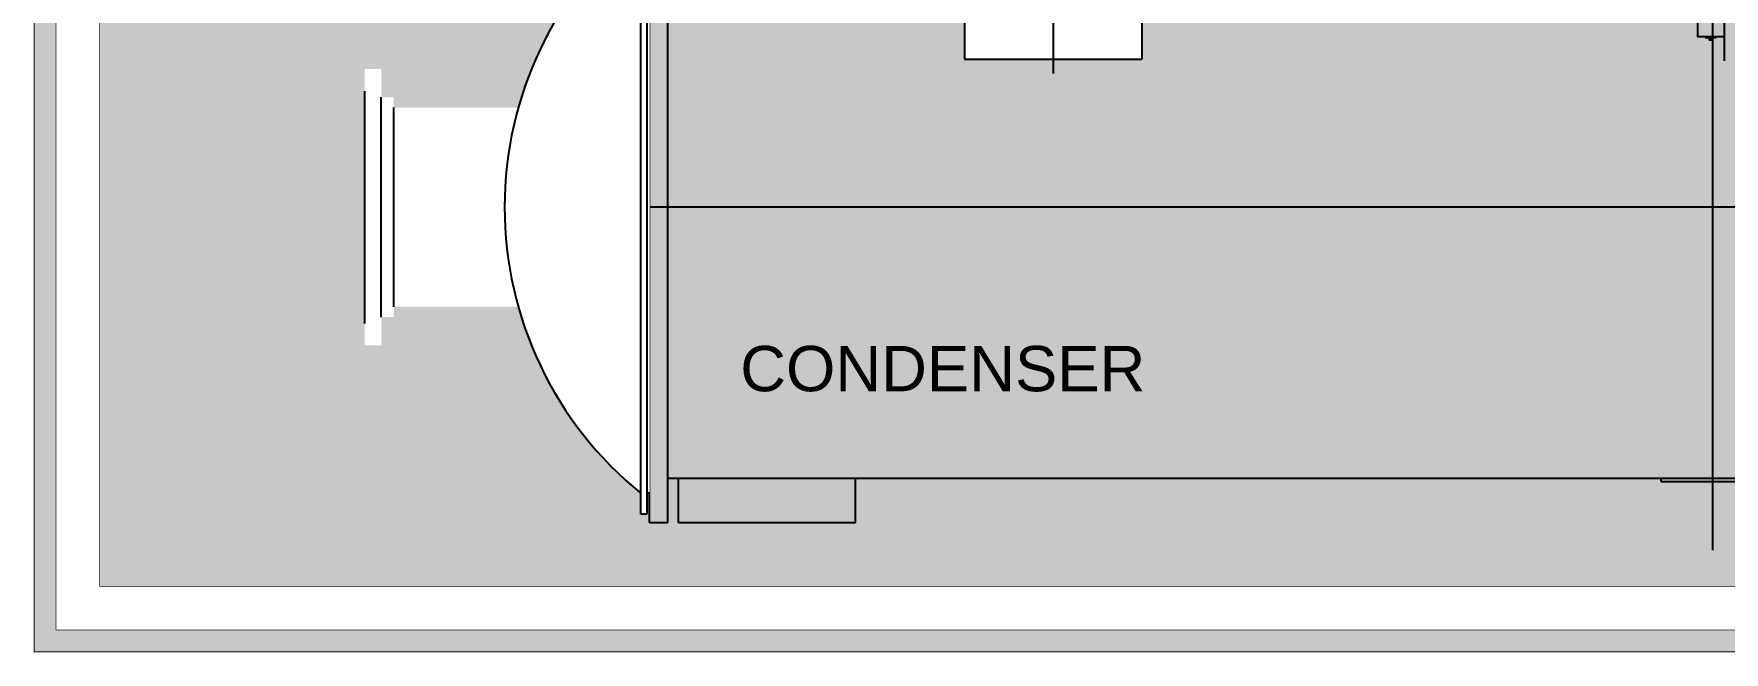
# Model space of a CAD drawing. Extents: x -18489 to 195597, y -1599 to 112111.
# Drawn here: x -14933.2 to -14545.8, y 1897.4 to 2039.2 of the extents above; entities that cross this region are included whole.
import ezdxf

# ---------------------------------------------------------------- set-up
doc = ezdxf.new("R2010")
doc.units = 0
doc.header["$LTSCALE"] = 100
for name, color, linetype in [('188K-SM-03-F10-MECH-EQ-Y2257103$0$0 Xref', 8, 'Continuous'), ('188K-SM-03-F10-MECH-EQ-Y2257103$0$M-EQU-FOUNDATION', 8, 'Continuous'), ('188K-SM-03-F10-MECH-EQ-Y2257103$0$Micron CUP L10 HVAC EQU$0$M-MECH-EQU', 136, 'Continuous'), ('188K-SM-03-F10-MECH-EQ-Y2257103$0$Micron CUP L10 HVAC EQU$0$M-PHASE1 AREA', 252, 'Continuous')]:
    doc.layers.add(name, color=color, linetype=linetype)
doc.styles.add('188K-SM-03-F10-MECH-EQ-Y2257103$0$Micron CUP L10 HVAC EQU$0$Standard', font='arial.ttf')

# ---------------------------------------------------------------- blocks, each defined once
blk = doc.blocks.new('188K-SM-03-F10-MECH-EQ-Y2257103$0$Micron CUP L10 HVAC EQU$0$A$C0c53ceb0')
at = {"layer": '188K-SM-03-F10-MECH-EQ-Y2257103$0$Micron CUP L10 HVAC EQU$0$M-PHASE1 AREA'}
for p, q in [((15946.39442, 13278.08583), (15946.39442, 10033.4986)), ((13510.46054, 10096.93438), (13510.46054, 13214.65005)), ((15973.29009, 12476.66037), (15973.29009, 11155.90123)), ((15911.88678, 12422.36767), (15911.88678, 11210.79399)), ((13551.05577, 11543.4106), (13551.05577, 10096.93438)), ((15928.3794, 11210.79399), (15911.88678, 11210.79399)), ((15929.8774, 11210.82685), (15928.38003, 11210.79405)), ((15929.7322, 11210.82424), (15930.2834, 11210.83566)), ((15929.9018, 11209.70294), (15929.9018, 11210.82736)), ((15929.9018, 11209.70294), (15955.27507, 11209.70294)), ((15930.2834, 11210.83566), (15931.15638, 11210.85276)), ((15936.66499, 11210.93168), (15937.76986, 11210.94149)), ((15937.83094, 11209.70294), (15937.83094, 11208.23129)), ((15937.83094, 11208.23129), (15939.06155, 11206.91188)), ((15937.83094, 11208.23129), (15947.34592, 11208.23129)), ((15939.06155, 11206.91188), (15939.06155, 11203.10589)), ((15946.11532, 11206.91188), (15939.06155, 11206.91188)), ((15946.11532, 11203.10589), (15939.06155, 11203.10589)), ((15939.36897, 11210.95204), (15939.85715, 11210.95443)), ((15945.31995, 11210.95443), (15945.80824, 11210.95204)), ((15947.34592, 11208.23129), (15946.11532, 11206.91188)), ((15946.11532, 11206.91188), (15946.11532, 11203.10589)), ((15947.34592, 11209.70294), (15947.34592, 11208.23129)), ((15947.41932, 11210.94139), (15948.51476, 11210.93166)), ((15954.00141, 11210.85312), (15954.88937, 11210.83574)), ((15954.88937, 11210.83574), (15955.44304, 11210.82427)), ((15955.27507, 11209.70294), (15955.27507, 11210.82736)), ((15956.79684, 11210.79405), (15955.29947, 11210.82685)), ((15973.29009, 11210.79399), (15956.79746, 11210.79399)), ((18509.19987, 10820.17249), (13383.58898, 10820.17249)), ((13551.05577, 10198.52736), (18341.73308, 10198.52736)), ((13576.43008, 10096.93438), (13576.43008, 10198.52736)), ((13982.41909, 10096.93438), (13982.41909, 10198.52736)), ((15829.01807, 10190.83546), (15829.01807, 10198.52736)), ((15829.01807, 10190.83546), (16063.77077, 10190.83546)), ((13510.46054, 10096.93438), (13551.05577, 10096.93438)), ((13576.43008, 10096.93438), (13982.41909, 10096.93438))]:
    blk.add_line(p, q, dxfattribs=at)
for centre, radius, start, end in [((15942.57101, 10606.30337), 604.65714, 90.86216298, 91.08168605), ((15942.65087, 10600.15407), 610.80694, 90.56150481, 90.8609735), ((15942.55706, 10606.67497), 604.28548, 90.30228172, 90.45390641), ((15942.60582, 10604.29953), 606.66113, 90.00164385, 90.25959736), ((15942.57097, 10604.3157), 606.64495, 89.74036575, 89.99835196), ((15942.61993, 10606.68344), 604.27701, 89.54493158, 89.69769213), ((15942.51427, 10599.2139), 611.74718, 89.13946704, 89.43799038), ((15942.65116, 10608.96282), 601.99731, 88.91966356, 89.13855894)]:
    blk.add_arc(centre, radius, start, end, dxfattribs=at)
at = {"layer": '188K-SM-03-F10-MECH-EQ-Y2257103$0$Micron CUP L10 HVAC EQU$0$M-PHASE1 AREA', "insert": (13718.14891, 10501.99586), "char_height": 104.034676, "attachment_point": 1, "style": '188K-SM-03-F10-MECH-EQ-Y2257103$0$Micron CUP L10 HVAC EQU$0$Standard'}
blk.add_mtext('CONDENSER', dxfattribs=at)
blk.add_wipeout([(15154.74577, 11420.48894), (14638.37854, 11420.48894), (14638.37854, 11159.76789), (14232.38955, 11159.76789), (14232.38955, 11420.48894), (13716.02232, 11420.48894), (13716.02232, 12212.67494), (13924.21636, 12212.67494), (14070.62832, 12289.17848), (14232.38955, 12289.17848), (14232.38955, 12473.39598), (14638.37854, 12473.39598), (14638.37854, 12289.17848), (14778.91507, 12289.17848), (14800.13977, 12289.17848), (14946.55173, 12212.67494), (15154.74577, 12212.67494), (15154.74577, 12069.47408), (15171.49282, 12063.8577), (15171.49282, 12133.76083), (15203.21071, 12133.76083), (15203.21071, 11499.40304), (15171.49282, 11499.40304), (15171.49282, 11569.30617), (15154.74577, 11563.68979)]).dxf.layer = '188K-SM-03-F10-MECH-EQ-Y2257103$0$Micron CUP L10 HVAC EQU$0$M-PHASE1 AREA'
at = {"layer": '188K-SM-03-F10-MECH-EQ-Y2257103$0$Micron CUP L10 HVAC EQU$0$M-PHASE1 AREA'}
for p, q in [((14435.38405, 12506.25572), (14435.38405, 11126.90815)), ((14232.38955, 11435.96727), (14232.38955, 11159.76789)), ((14638.37854, 11435.96727), (14638.37854, 11159.76789)), ((14232.38955, 11159.76789), (14638.37854, 11159.76789))]:
    blk.add_line(p, q, dxfattribs=at)
blk.add_wipeout([(12855.77734, 10553.74179), (12857.36324, 10553.74179), (12857.36324, 10502.99317), (12895.4247, 10502.99317), (12895.4247, 10568.01484), (12923.9708, 10568.01484), (12923.9708, 10591.80326), (13504.11637, 10591.80326), (13504.11637, 11048.54086), (12923.9708, 11048.54086), (12923.9708, 11072.32928), (12895.4247, 11072.32928), (12895.4247, 11137.35095), (12857.36324, 11137.35095), (12857.36324, 11086.60233), (12855.77734, 11086.60233)]).dxf.layer = '188K-SM-03-F10-MECH-EQ-Y2257103$0$Micron CUP L10 HVAC EQU$0$M-PHASE1 AREA'
for p, q in [((12857.36324, 10553.74179), (12857.36324, 11086.60233)), ((12895.4247, 10568.01484), (12895.4247, 11072.32928)), ((12923.9708, 10591.80326), (12923.9708, 11048.54086))]:
    blk.add_line(p, q, dxfattribs=at)
blk.add_wipeout([(12855.77734, 10553.74179), (12857.36324, 10553.74179), (12857.36324, 10502.99317), (12895.4247, 10502.99317), (12895.4247, 10568.01484), (12923.9708, 10568.01484), (12923.9708, 10591.80326), (13504.11637, 10591.80326), (13504.11637, 11048.54086), (12923.9708, 11048.54086), (12923.9708, 11072.32928), (12895.4247, 11072.32928), (12895.4247, 11137.35095), (12857.36324, 11137.35095), (12857.36324, 11086.60233), (12855.77734, 11086.60233)]).dxf.layer = '188K-SM-03-F10-MECH-EQ-Y2257103$0$Micron CUP L10 HVAC EQU$0$M-PHASE1 AREA'
for p, q in [((12857.36324, 10553.74179), (12857.36324, 11086.60233)), ((12895.4247, 10568.01484), (12895.4247, 11072.32928)), ((12923.9708, 10591.80326), (12923.9708, 11048.54086))]:
    blk.add_line(p, q, dxfattribs=at)
blk.add_wipeout([(13490.13513, 11476.28832), (13478.76556, 11466.87932), (13467.56193, 11457.27333), (13456.52766, 11447.47327), (13445.6661, 11437.48214), (13434.98056, 11427.30296), (13424.47431, 11416.93884), (13414.15053, 11406.39295), (13404.01238, 11395.66848), (13394.06294, 11384.76872), (13384.30524, 11373.69697), (13374.74225, 11362.45661), (13365.3769, 11351.05107), (13356.21202, 11339.48382), (13347.25042, 11327.75838), (13338.49481, 11315.87832), (13329.94788, 11303.84727), (13321.61222, 11291.66888), (13313.49037, 11279.34687), (13305.58481, 11266.885), (13297.89794, 11254.28705), (13290.43211, 11241.55686), (13283.18958, 11228.69832), (13276.17258, 11215.71533), (13269.38322, 11202.61186), (13262.82359, 11189.3919), (13256.49567, 11176.05946), (13250.4014, 11162.61862), (13244.54264, 11149.07347), (13238.92116, 11135.42813), (13233.53868, 11121.68676), (13228.39685, 11107.85355), (13223.49722, 11093.9327), (13218.84128, 11079.92847), (13214.43047, 11065.84511), (13210.26611, 11051.68692), (13206.34948, 11037.4582), (13202.68178, 11023.1633), (13199.26411, 11008.80656), (13196.09753, 10994.39237), (13193.18299, 10979.9251), (13190.52138, 10965.40918), (13188.11351, 10950.84901), (13185.96012, 10936.24904), (13184.06187, 10921.61371), (13182.41932, 10906.94747), (13181.03299, 10892.25481), (13179.90329, 10877.54019), (13179.03056, 10862.80809), (13178.41508, 10848.06301), (13178.05703, 10833.30943), (13177.95653, 10818.55185), (13178.11359, 10803.79476), (13178.52817, 10789.04266), (13179.20015, 10774.30005), (13180.12933, 10759.57141), (13181.31541, 10744.86122), (13182.75804, 10730.17398), (13184.45677, 10715.51415), (13186.4111, 10700.8862), (13188.62042, 10686.29459), (13191.08407, 10671.74375), (13193.80129, 10657.23813), (13196.77125, 10642.78214), (13199.99305, 10628.38019), (13203.46571, 10614.03666), (13207.18817, 10599.75591), (13211.15929, 10585.54231), (13215.37787, 10571.40018), (13219.84263, 10557.33383), (13224.55219, 10543.34754), (13229.50514, 10529.44557), (13234.69995, 10515.63217), (13240.13504, 10501.91153), (13245.80877, 10488.28783), (13251.7194, 10474.76523), (13257.86513, 10461.34784), (13264.24409, 10448.03975), (13270.85434, 10434.84502), (13277.69386, 10421.76767), (13284.76057, 10408.81167), (13292.05232, 10395.98097), (13299.56688, 10383.27949), (13307.30197, 10370.71109), (13315.25523, 10358.2796), (13323.42424, 10345.98881), (13331.80651, 10333.84246), (13340.39948, 10321.84425), (13349.20055, 10309.99783), (13358.20702, 10298.30682), (13367.41616, 10286.77477), (13376.82515, 10275.4052), (13386.43114, 10264.20158), (13396.2312, 10253.1673), (13406.22234, 10242.30575), (13416.40151, 10231.62021), (13426.76563, 10221.11395), (13437.31153, 10210.79018), (13448.03599, 10200.65202), (13458.93576, 10190.70258), (13470.0075, 10180.94488), (13481.24786, 10171.3819), (13490.13513, 10164.0558), (13490.13513, 10115.88267), (13504.11637, 10115.88267), (13504.11637, 10164.0558), (13510.45995, 10164.0558), (13510.45995, 11476.28832), (13504.11637, 11476.28832), (13504.11637, 11524.46145), (13490.13513, 11524.46145)]).dxf.layer = '188K-SM-03-F10-MECH-EQ-Y2257103$0$Micron CUP L10 HVAC EQU$0$M-PHASE1 AREA'
for p, q in [((13490.13513, 10115.88267), (13490.13513, 11524.46145)), ((13504.11637, 11524.46145), (13504.11637, 10115.88267)), ((13510.45995, 10164.0558), (13504.11637, 10164.0558)), ((13504.11637, 10115.88267), (13490.13513, 10115.88267))]:
    blk.add_line(p, q, dxfattribs=at)
blk.add_arc((14023.53241, 10820.17206), 845.57744, 129.10978441, 230.89021559, dxfattribs=at)
blk = doc.blocks.new('188K-SM-03-F10-MECH-EQ-Y2257103$0$Micron CUP L10 HVAC EQU')
at = {"layer": '188K-SM-03-F10-MECH-EQ-Y2257103$0$Micron CUP L10 HVAC EQU$0$M-MECH-EQU'}
blk.add_blockref('188K-SM-03-F10-MECH-EQ-Y2257103$0$Micron CUP L10 HVAC EQU$0$A$C0c53ceb0', (-206166.7, 2082.2), dxfattribs=at)
blk = doc.blocks.new('188K-SM-03-F10-MECH-EQ-Y2257103')
at = {"layer": '188K-SM-03-F10-MECH-EQ-Y2257103$0$M-EQU-FOUNDATION'}
h = blk.add_hatch(dxfattribs=at)
h.set_pattern_fill('AR-CONC', color=256, scale=0.1)
h.set_pattern_definition([(50, (4473.521, 709.199), (18.218467, -1.593909), [1.905, -20.955]), (355, (4473.521, 709.2), (-3.524342, 19.105685), [1.524, -16.764058]), (100.45144, (4475.04, 709.066), (14.694125, 17.511775), [1.619001, -17.809024]), (46.1842, (4473.521, 714.28), (27.107904, -4.204233), [2.8575, -31.4325]), (96.63556, (4475.78, 713.93), (23.740413, 24.742612), [2.428502, -26.71356]), (351.18415, (4473.52, 714.28), (23.740413, 24.742612), [2.285997, -25.145973]), (21, (4476.061, 713.009), (15.161439, -10.22652), [1.905, -20.955]), (326, (4476.061, 713.01), (6.180203, 18.418797), [1.524, -16.764]), (71.45144, (4477.325, 712.157), (21.341642, 8.192277), [1.619001, -17.808994]), (37.5, (4473.5214, 709.199), (0.3088603, 8.4555039), [0, -16.5608, 0, -17.018, 0, -16.8275]), (7.5, (4473.521, 709.199), (6.6819663, 10.0180575), [0, -9.7028, 0, -16.1798, 0, -6.4135]), (327.5, (4467.857, 709.199), (13.5590595, -0.5728744), [0, -6.35, 0, -19.812, 0, -26.289]), (317.5, (4465.317, 709.199), (14.812918, 2.542649), [0, -8.255, 0, -13.1572, 0, -18.669])])
h.paths.add_polyline_path([(-14928.15, 5602.46), (-14278.15, 5602.46), (-14278.15, 1902.46), (-14928.15, 1902.46)], flags=16)
h.paths.add_polyline_path([(-14933.15, 5607.46), (-14273.15, 5607.46), (-14273.15, 1897.46), (-14933.15, 1897.46)])
h = blk.add_hatch(dxfattribs=at)
h.set_pattern_fill('AR-CONC', color=256, scale=0.3)
h.set_pattern_definition([(50, (4473.52, 709.2), (54.6554, -4.78173), [5.715, -62.865]), (355, (4473.52, 709.2), (-10.57303, 57.31705), [4.572, -50.29218]), (100.45144, (4478.076, 708.8), (44.08237, 52.53533), [4.857, -53.42707]), (46.1842, (4473.52, 724.44), (81.32371, -12.6127), [8.5725, -94.2975]), (96.63556, (4480.3, 723.39), (71.22124, 74.22784), [7.2855, -80.14068]), (351.18415, (4473.52, 724.44), (71.22124, 74.22784), [6.858, -75.43792]), (21, (4481.14, 720.63), (45.48432, -30.67956), [5.715, -62.865]), (326, (4481.14, 720.63), (18.54061, 55.25639), [4.572, -50.292]), (71.45144, (4484.93, 718.07), (64.02493, 24.57683), [4.857, -53.42698]), (37.5, (4473.521, 709.2), (0.926581, 25.366512), [0, -49.6824, 0, -51.054, 0, -50.4825]), (7.5, (4473.52, 709.2), (20.0459, 30.054172), [0, -29.1084, 0, -48.5394, 0, -19.2405]), (327.5, (4456.529, 709.2), (40.677179, -1.718623), [0, -19.05, 0, -59.436, 0, -78.867]), (317.5, (4448.91, 709.2), (44.438754, 7.62795), [0, -24.765, 0, -39.4716, 0, -56.007])])
h.paths.add_polyline_path([(-14918.15, 5592.46), (-14288.15, 5592.46), (-14288.15, 1912.46), (-14918.15, 1912.46)])
at = {"layer": '188K-SM-03-F10-MECH-EQ-Y2257103$0$M-EQU-FOUNDATION', "const_width": 0.2}
for points in [[(-14933.15, 5607.46), (-14273.15, 5607.46), (-14273.15, 1897.46), (-14933.15, 1897.46)], [(-14928.15, 5602.46), (-14278.15, 5602.46), (-14278.15, 1902.46), (-14928.15, 1902.46)], [(-14918.15, 5592.46), (-14288.15, 5592.46), (-14288.15, 1912.46), (-14918.15, 1912.46)]]:
    blk.add_lwpolyline(points, close=True, dxfattribs=at)
at = {"layer": '188K-SM-03-F10-MECH-EQ-Y2257103$0$0 Xref', "xscale": 0.1, "yscale": 0.1, "zscale": 0.1}
blk.add_blockref('188K-SM-03-F10-MECH-EQ-Y2257103$0$Micron CUP L10 HVAC EQU', (4473.52, 709.2), dxfattribs=at)

msp = doc.modelspace()

# ---------------------------------------------------------------- block references
msp.add_blockref('188K-SM-03-F10-MECH-EQ-Y2257103', (0, 0))

doc.saveas('drawing.dxf')
